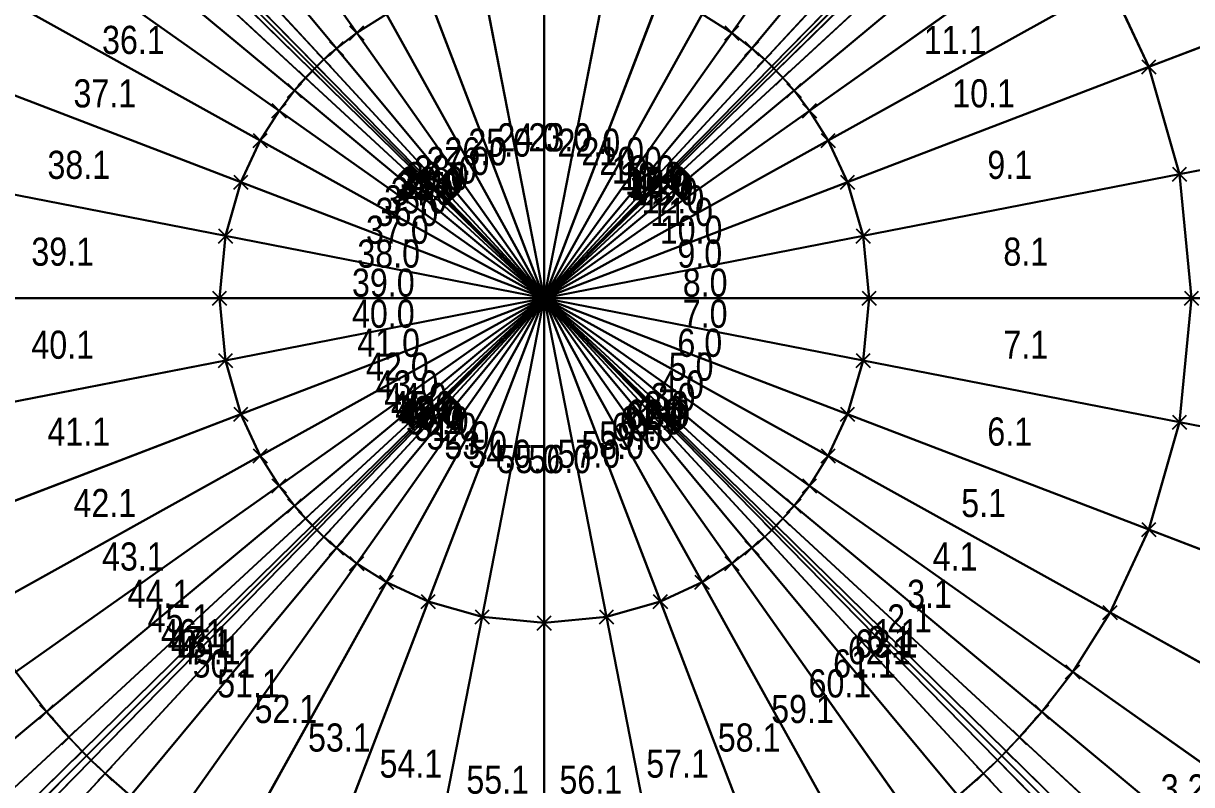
# Model space of a CAD drawing. Extents: x -1.9 to 2.84, y -1.88 to 2.84.
# Drawn here: x -0.371 to 0.461, y -0.346 to 0.196 of the extents above; entities that cross this region are included whole.
import ezdxf
from ezdxf.enums import TextEntityAlignment as Align

# ---------------------------------------------------------------- set-up
doc = ezdxf.new("R2010")
doc.units = 0
doc.header["$MEASUREMENT"] = 0
doc.header["$PDMODE"] = 3
doc.header["$PDSIZE"] = 0.005
for name, color, linetype in [('_assi', 5, 'Continuous'), ('ColmoBranches', 7, 'Continuous'), ('ColmoNodes', 7, 'Continuous'), ('ColmoNodesEstradosso', 7, 'Continuous'), ('DiagonaliBranches', 20, 'Continuous'), ('DiagonaliNodes', 7, 'Continuous'), ('DiagonaliNodesEstradosso', 7, 'Continuous'), ('Faces', 160, 'Continuous'), ('FacesName', 1, 'Continuous'), ('MeridianiBranches', 3, 'Continuous'), ('NodiInterni', 1, 'Continuous'), ('NodiInterniEstradosso', 7, 'Continuous'), ('ParalleliBranches', 2, 'Continuous')]:
    doc.layers.add(name, color=color, linetype=linetype)
doc.styles.get("Standard").update_dxf_attribs({"font": 'ARIALN.TTF'})

msp = doc.modelspace()

# ---------------------------------------------------------------- linework, layer by layer
at = {"layer": '_assi'}
for q in [(0, 2.83965), (2.83965, 0)]:
    msp.add_line((0, 0), q, dxfattribs=at)
at = {"layer": 'ColmoBranches'}
for p, q in [((0, 0, 2.65165), (0, 0.23111, 2.64156)), ((-0.23111, 0, 2.64156), (-0.46045, 0, 2.61137)), ((0, 0, 2.65165), (-0.23111, 0, 2.64156)), ((0, 0, 2.65165), (0.23111, 0, 2.64156)), ((0, 0, 2.65165), (0, -0.23111, 2.64156)), ((0.23111, 0, 2.64156), (0.46045, 0, 2.61137)), ((0.46045, 0, 2.61137), (0.6863, 0, 2.5613)), ((0, -0.23111, 2.64156), (0, -0.46045, 2.61137))]:
    msp.add_line(p, q, dxfattribs=at)
at = {"layer": 'ColmoNodes'}
for p in [(-0.23111, 0, 2.64156), (0, 0, 2.65165), (0.23111, 0, 2.64156), (0.46045, 0, 2.61137), (0, -0.23111, 2.64156)]:
    msp.add_point(p, dxfattribs=at)
at = {"layer": 'ColmoNodesEstradosso'}
for p in [(0, 0, 3.15165), (0.23111, 0, 3.14317), (0.46045, 0, 3.11783)]:
    msp.add_point(p, dxfattribs=at)
at = {"layer": 'DiagonaliBranches'}
for p, q in [((-0.16342, 0.16342, 2.64156), (-0.32559, 0.32559, 2.61137)), ((0.16342, 0.16342, 2.64156), (0.32559, 0.32559, 2.61137)), ((0, 0, 2.65165), (-0.16342, 0.16342, 2.64156)), ((0, 0, 2.65165), (0.16342, 0.16342, 2.64156)), ((0, 0, 2.65165), (-0.16342, -0.16342, 2.64156)), ((0, 0, 2.65165), (0.16342, -0.16342, 2.64156)), ((-0.16342, -0.16342, 2.64156), (-0.32559, -0.32559, 2.61137)), ((0.16342, -0.16342, 2.64156), (0.32559, -0.32559, 2.61137)), ((-0.32559, -0.32559, 2.61137), (-0.48529, -0.48529, 2.5613)), ((0.32559, -0.32559, 2.61137), (0.48529, -0.48529, 2.5613))]:
    msp.add_line(p, q, dxfattribs=at)
at = {"layer": 'DiagonaliNodes'}
for p in [(-0.16342, 0.16342, 2.64156), (0.16342, 0.16342, 2.64156), (-0.16342, -0.16342, 2.64156), (0.16342, -0.16342, 2.64156), (-0.32559, -0.32559, 2.61137), (0.32559, -0.32559, 2.61137)]:
    msp.add_point(p, dxfattribs=at)
at = {"layer": 'DiagonaliNodesEstradosso'}
for p in [(0.16342, 0.16342, 3.14317), (0.16342, -0.16342, 3.14317), (0.32559, -0.32559, 3.11783)]:
    msp.add_point(p, dxfattribs=at)
at = {"layer": 'Faces'}
for points in [[(-0.11224, 0.20202, 2.64156), (-0.13343, 0.1887, 2.64156), (-0.26584, 0.37596, 2.61137), (-0.22362, 0.40251, 2.61137)], [(0.13343, 0.1887, 2.64156), (0.11224, 0.20202, 2.64156), (0.22362, 0.40251, 2.61137), (0.26584, 0.37596, 2.61137)], [(-0.13343, 0.1887, 2.64156), (-0.14776, 0.1777, 2.64156), (-0.29439, 0.35406, 2.61137), (-0.26584, 0.37596, 2.61137)], [(0.14776, 0.1777, 2.64156), (0.13343, 0.1887, 2.64156), (0.26584, 0.37596, 2.61137), (0.29439, 0.35406, 2.61137)], [(-0.14776, 0.1777, 2.64156), (-0.15683, 0.16975, 2.64156), (-0.31246, 0.33821, 2.61137), (-0.29439, 0.35406, 2.61137)], [(0.15683, 0.16975, 2.64156), (0.14776, 0.1777, 2.64156), (0.29439, 0.35406, 2.61137), (0.31246, 0.33821, 2.61137)], [(-0.15683, 0.16975, 2.64156), (-0.16182, 0.16499, 2.64156), (-0.32242, 0.32873, 2.61137), (-0.31246, 0.33821, 2.61137)], [(0.16182, 0.16499, 2.64156), (0.15683, 0.16975, 2.64156), (0.31246, 0.33821, 2.61137), (0.32242, 0.32873, 2.61137)], [(0.43004, 0.16457, 2.61137), (0.40251, 0.22362, 2.61137), (0.59993, 0.3333, 2.5613), (0.64097, 0.24529, 2.5613)], [(-0.16342, 0.16342, 2.64156), (-0.16499, 0.16182, 2.64156), (-0.32873, 0.32242, 2.61137), (-0.32559, 0.32559, 2.61137)], [(-0.16182, 0.16499, 2.64156), (-0.16342, 0.16342, 2.64156), (-0.32559, 0.32559, 2.61137), (-0.32242, 0.32873, 2.61137)], [(0.16342, 0.16342, 2.64156), (0.16182, 0.16499, 2.64156), (0.32242, 0.32873, 2.61137), (0.32559, 0.32559, 2.61137)], [(0.16499, 0.16182, 2.64156), (0.16342, 0.16342, 2.64156), (0.32559, 0.32559, 2.61137), (0.32873, 0.32242, 2.61137)], [(-0.16499, 0.16182, 2.64156), (-0.16975, 0.15683, 2.64156), (-0.33821, 0.31246, 2.61137), (-0.32873, 0.32242, 2.61137)], [(0.16975, 0.15683, 2.64156), (0.16499, 0.16182, 2.64156), (0.32873, 0.32242, 2.61137), (0.33821, 0.31246, 2.61137)], [(-0.16975, 0.15683, 2.64156), (-0.1777, 0.14776, 2.64156), (-0.35406, 0.29439, 2.61137), (-0.33821, 0.31246, 2.61137)], [(0.1777, 0.14776, 2.64156), (0.16975, 0.15683, 2.64156), (0.33821, 0.31246, 2.61137), (0.35406, 0.29439, 2.61137)], [(-0.1777, 0.14776, 2.64156), (-0.1887, 0.13343, 2.64156), (-0.37596, 0.26584, 2.61137), (-0.35406, 0.29439, 2.61137)], [(0.1887, 0.13343, 2.64156), (0.1777, 0.14776, 2.64156), (0.35406, 0.29439, 2.61137), (0.37596, 0.26584, 2.61137)], [(-0.1887, 0.13343, 2.64156), (-0.20202, 0.11224, 2.64156), (-0.40251, 0.22362, 2.61137), (-0.37596, 0.26584, 2.61137)], [(0.20202, 0.11224, 2.64156), (0.1887, 0.13343, 2.64156), (0.37596, 0.26584, 2.61137), (0.40251, 0.22362, 2.61137)], [(0.45193, 0.08817, 2.61137), (0.43004, 0.16457, 2.61137), (0.64097, 0.24529, 2.5613), (0.6736, 0.13141, 2.5613)], [(0, 0, 2.65165), (0, 0, 2.65165), (-0.0826, 0.21584, 2.64156), (-0.04425, 0.22683, 2.64156)], [(0, 0, 2.65165), (0, 0, 2.65165), (-0.04425, 0.22683, 2.64156), (0, 0.23111, 2.64156)], [(0, 0, 2.65165), (0, 0, 2.65165), (0, 0.23111, 2.64156), (0.04425, 0.22683, 2.64156)], [(0, 0, 2.65165), (0, 0, 2.65165), (0.04425, 0.22683, 2.64156), (0.0826, 0.21584, 2.64156)], [(-0.20202, 0.11224, 2.64156), (-0.21584, 0.0826, 2.64156), (-0.43004, 0.16457, 2.61137), (-0.40251, 0.22362, 2.61137)], [(0.21584, 0.0826, 2.64156), (0.20202, 0.11224, 2.64156), (0.40251, 0.22362, 2.61137), (0.43004, 0.16457, 2.61137)], [(0, 0, 2.65165), (0, 0, 2.65165), (-0.11224, 0.20202, 2.64156), (-0.0826, 0.21584, 2.64156)], [(0, 0, 2.65165), (0, 0, 2.65165), (0.0826, 0.21584, 2.64156), (0.11224, 0.20202, 2.64156)], [(0, 0, 2.65165), (0, 0, 2.65165), (-0.13343, 0.1887, 2.64156), (-0.11224, 0.20202, 2.64156)], [(0, 0, 2.65165), (0, 0, 2.65165), (0.11224, 0.20202, 2.64156), (0.13343, 0.1887, 2.64156)], [(0, 0, 2.65165), (0, 0, 2.65165), (-0.14776, 0.1777, 2.64156), (-0.13343, 0.1887, 2.64156)], [(0, 0, 2.65165), (0, 0, 2.65165), (0.13343, 0.1887, 2.64156), (0.14776, 0.1777, 2.64156)], [(0, 0, 2.65165), (0, 0, 2.65165), (-0.15683, 0.16975, 2.64156), (-0.14776, 0.1777, 2.64156)], [(0, 0, 2.65165), (0, 0, 2.65165), (0.14776, 0.1777, 2.64156), (0.15683, 0.16975, 2.64156)], [(0, 0, 2.65165), (0, 0, 2.65165), (-0.16182, 0.16499, 2.64156), (-0.15683, 0.16975, 2.64156)], [(0, 0, 2.65165), (0, 0, 2.65165), (0.15683, 0.16975, 2.64156), (0.16182, 0.16499, 2.64156)], [(-0.21584, 0.0826, 2.64156), (-0.22683, 0.04425, 2.64156), (-0.45193, 0.08817, 2.61137), (-0.43004, 0.16457, 2.61137)], [(0, 0, 2.65165), (0, 0, 2.65165), (-0.16975, 0.15683, 2.64156), (-0.16499, 0.16182, 2.64156)], [(0, 0, 2.65165), (0, 0, 2.65165), (-0.16499, 0.16182, 2.64156), (-0.16342, 0.16342, 2.64156)], [(0, 0, 2.65165), (0, 0, 2.65165), (-0.16342, 0.16342, 2.64156), (-0.16182, 0.16499, 2.64156)], [(0, 0, 2.65165), (0, 0, 2.65165), (0.16182, 0.16499, 2.64156), (0.16342, 0.16342, 2.64156)], [(0, 0, 2.65165), (0, 0, 2.65165), (0.16342, 0.16342, 2.64156), (0.16499, 0.16182, 2.64156)], [(0, 0, 2.65165), (0, 0, 2.65165), (0.16499, 0.16182, 2.64156), (0.16975, 0.15683, 2.64156)], [(0.22683, 0.04425, 2.64156), (0.21584, 0.0826, 2.64156), (0.43004, 0.16457, 2.61137), (0.45193, 0.08817, 2.61137)], [(0, 0, 2.65165), (0, 0, 2.65165), (-0.1777, 0.14776, 2.64156), (-0.16975, 0.15683, 2.64156)], [(0, 0, 2.65165), (0, 0, 2.65165), (0.16975, 0.15683, 2.64156), (0.1777, 0.14776, 2.64156)], [(0, 0, 2.65165), (0, 0, 2.65165), (-0.1887, 0.13343, 2.64156), (-0.1777, 0.14776, 2.64156)], [(0, 0, 2.65165), (0, 0, 2.65165), (0.1777, 0.14776, 2.64156), (0.1887, 0.13343, 2.64156)], [(0, 0, 2.65165), (0, 0, 2.65165), (-0.20202, 0.11224, 2.64156), (-0.1887, 0.13343, 2.64156)], [(0, 0, 2.65165), (0, 0, 2.65165), (0.1887, 0.13343, 2.64156), (0.20202, 0.11224, 2.64156)], [(0.46045, 0, 2.61137), (0.45193, 0.08817, 2.61137), (0.6736, 0.13141, 2.5613), (0.6863, 0, 2.5613)], [(0, 0, 2.65165), (0, 0, 2.65165), (-0.21584, 0.0826, 2.64156), (-0.20202, 0.11224, 2.64156)], [(0, 0, 2.65165), (0, 0, 2.65165), (0.20202, 0.11224, 2.64156), (0.21584, 0.0826, 2.64156)], [(-0.22683, 0.04425, 2.64156), (-0.23111, 0, 2.64156), (-0.46045, 0, 2.61137), (-0.45193, 0.08817, 2.61137)], [(0.23111, 0, 2.64156), (0.22683, 0.04425, 2.64156), (0.45193, 0.08817, 2.61137), (0.46045, 0, 2.61137)], [(0, 0, 2.65165), (0, 0, 2.65165), (-0.22683, 0.04425, 2.64156), (-0.21584, 0.0826, 2.64156)], [(0, 0, 2.65165), (0, 0, 2.65165), (0.21584, 0.0826, 2.64156), (0.22683, 0.04425, 2.64156)], [(0, 0, 2.65165), (0, 0, 2.65165), (-0.23111, 0, 2.64156), (-0.22683, 0.04425, 2.64156)], [(0, 0, 2.65165), (0, 0, 2.65165), (0.22683, 0.04425, 2.64156), (0.23111, 0, 2.64156)], [(-0.23111, 0, 2.64156), (-0.22683, -0.04425, 2.64156), (-0.45193, -0.08817, 2.61137), (-0.46045, 0, 2.61137)], [(0, 0, 2.65165), (0, 0, 2.65165), (-0.22683, -0.04425, 2.64156), (-0.23111, 0, 2.64156)], [(0, 0, 2.65165), (0, 0, 2.65165), (-0.21584, -0.0826, 2.64156), (-0.22683, -0.04425, 2.64156)], [(0, 0, 2.65165), (0, 0, 2.65165), (-0.20202, -0.11224, 2.64156), (-0.21584, -0.0826, 2.64156)], [(0, 0, 2.65165), (0, 0, 2.65165), (-0.1887, -0.13343, 2.64156), (-0.20202, -0.11224, 2.64156)], [(0, 0, 2.65165), (0, 0, 2.65165), (-0.1777, -0.14776, 2.64156), (-0.1887, -0.13343, 2.64156)], [(0, 0, 2.65165), (0, 0, 2.65165), (-0.16975, -0.15683, 2.64156), (-0.1777, -0.14776, 2.64156)], [(0, 0, 2.65165), (0, 0, 2.65165), (-0.16499, -0.16182, 2.64156), (-0.16975, -0.15683, 2.64156)], [(0, 0, 2.65165), (0, 0, 2.65165), (-0.16342, -0.16342, 2.64156), (-0.16499, -0.16182, 2.64156)], [(0, 0, 2.65165), (0, 0, 2.65165), (-0.16182, -0.16499, 2.64156), (-0.16342, -0.16342, 2.64156)], [(0, 0, 2.65165), (0, 0, 2.65165), (-0.15683, -0.16975, 2.64156), (-0.16182, -0.16499, 2.64156)], [(0, 0, 2.65165), (0, 0, 2.65165), (-0.14776, -0.1777, 2.64156), (-0.15683, -0.16975, 2.64156)], [(0, 0, 2.65165), (0, 0, 2.65165), (-0.13343, -0.1887, 2.64156), (-0.14776, -0.1777, 2.64156)], [(0, 0, 2.65165), (0, 0, 2.65165), (-0.11224, -0.20202, 2.64156), (-0.13343, -0.1887, 2.64156)], [(0, 0, 2.65165), (0, 0, 2.65165), (-0.0826, -0.21584, 2.64156), (-0.11224, -0.20202, 2.64156)], [(0, 0, 2.65165), (0, 0, 2.65165), (-0.04425, -0.22683, 2.64156), (-0.0826, -0.21584, 2.64156)], [(0, 0, 2.65165), (0, 0, 2.65165), (0, -0.23111, 2.64156), (-0.04425, -0.22683, 2.64156)], [(0, 0, 2.65165), (0, 0, 2.65165), (0.16499, -0.16182, 2.64156), (0.16342, -0.16342, 2.64156)], [(0, 0, 2.65165), (0, 0, 2.65165), (0.16975, -0.15683, 2.64156), (0.16499, -0.16182, 2.64156)], [(0, 0, 2.65165), (0, 0, 2.65165), (0.1777, -0.14776, 2.64156), (0.16975, -0.15683, 2.64156)], [(0, 0, 2.65165), (0, 0, 2.65165), (0.1887, -0.13343, 2.64156), (0.1777, -0.14776, 2.64156)], [(0, 0, 2.65165), (0, 0, 2.65165), (0.20202, -0.11224, 2.64156), (0.1887, -0.13343, 2.64156)], [(0, 0, 2.65165), (0, 0, 2.65165), (0.21584, -0.0826, 2.64156), (0.20202, -0.11224, 2.64156)], [(0, 0, 2.65165), (0, 0, 2.65165), (0.22683, -0.04425, 2.64156), (0.21584, -0.0826, 2.64156)], [(0, 0, 2.65165), (0, 0, 2.65165), (0.23111, 0, 2.64156), (0.22683, -0.04425, 2.64156)], [(0, 0, 2.65165), (0, 0, 2.65165), (0.04425, -0.22683, 2.64156), (0, -0.23111, 2.64156)], [(0, 0, 2.65165), (0, 0, 2.65165), (0.0826, -0.21584, 2.64156), (0.04425, -0.22683, 2.64156)], [(0, 0, 2.65165), (0, 0, 2.65165), (0.11224, -0.20202, 2.64156), (0.0826, -0.21584, 2.64156)], [(0, 0, 2.65165), (0, 0, 2.65165), (0.13343, -0.1887, 2.64156), (0.11224, -0.20202, 2.64156)], [(0, 0, 2.65165), (0, 0, 2.65165), (0.14776, -0.1777, 2.64156), (0.13343, -0.1887, 2.64156)], [(0, 0, 2.65165), (0, 0, 2.65165), (0.15683, -0.16975, 2.64156), (0.14776, -0.1777, 2.64156)], [(0, 0, 2.65165), (0, 0, 2.65165), (0.16182, -0.16499, 2.64156), (0.15683, -0.16975, 2.64156)], [(0, 0, 2.65165), (0, 0, 2.65165), (0.16342, -0.16342, 2.64156), (0.16182, -0.16499, 2.64156)], [(0.22683, -0.04425, 2.64156), (0.23111, 0, 2.64156), (0.46045, 0, 2.61137), (0.45193, -0.08817, 2.61137)], [(0.45193, -0.08817, 2.61137), (0.46045, 0, 2.61137), (0.6863, 0, 2.5613), (0.6736, -0.13141, 2.5613)], [(-0.22683, -0.04425, 2.64156), (-0.21584, -0.0826, 2.64156), (-0.43004, -0.16457, 2.61137), (-0.45193, -0.08817, 2.61137)], [(0.21584, -0.0826, 2.64156), (0.22683, -0.04425, 2.64156), (0.45193, -0.08817, 2.61137), (0.43004, -0.16457, 2.61137)], [(-0.21584, -0.0826, 2.64156), (-0.20202, -0.11224, 2.64156), (-0.40251, -0.22362, 2.61137), (-0.43004, -0.16457, 2.61137)], [(0.20202, -0.11224, 2.64156), (0.21584, -0.0826, 2.64156), (0.43004, -0.16457, 2.61137), (0.40251, -0.22362, 2.61137)], [(0.43004, -0.16457, 2.61137), (0.45193, -0.08817, 2.61137), (0.6736, -0.13141, 2.5613), (0.64097, -0.24529, 2.5613)], [(-0.20202, -0.11224, 2.64156), (-0.1887, -0.13343, 2.64156), (-0.37596, -0.26584, 2.61137), (-0.40251, -0.22362, 2.61137)], [(0.1887, -0.13343, 2.64156), (0.20202, -0.11224, 2.64156), (0.40251, -0.22362, 2.61137), (0.37596, -0.26584, 2.61137)], [(-0.1887, -0.13343, 2.64156), (-0.1777, -0.14776, 2.64156), (-0.35406, -0.29439, 2.61137), (-0.37596, -0.26584, 2.61137)], [(0.1777, -0.14776, 2.64156), (0.1887, -0.13343, 2.64156), (0.37596, -0.26584, 2.61137), (0.35406, -0.29439, 2.61137)], [(-0.1777, -0.14776, 2.64156), (-0.16975, -0.15683, 2.64156), (-0.33821, -0.31246, 2.61137), (-0.35406, -0.29439, 2.61137)], [(0.16975, -0.15683, 2.64156), (0.1777, -0.14776, 2.64156), (0.35406, -0.29439, 2.61137), (0.33821, -0.31246, 2.61137)], [(-0.16975, -0.15683, 2.64156), (-0.16499, -0.16182, 2.64156), (-0.32873, -0.32242, 2.61137), (-0.33821, -0.31246, 2.61137)], [(0.16499, -0.16182, 2.64156), (0.16975, -0.15683, 2.64156), (0.33821, -0.31246, 2.61137), (0.32873, -0.32242, 2.61137)], [(-0.16499, -0.16182, 2.64156), (-0.16342, -0.16342, 2.64156), (-0.32559, -0.32559, 2.61137), (-0.32873, -0.32242, 2.61137)], [(-0.16342, -0.16342, 2.64156), (-0.16182, -0.16499, 2.64156), (-0.32242, -0.32873, 2.61137), (-0.32559, -0.32559, 2.61137)], [(-0.16182, -0.16499, 2.64156), (-0.15683, -0.16975, 2.64156), (-0.31246, -0.33821, 2.61137), (-0.32242, -0.32873, 2.61137)], [(0.15683, -0.16975, 2.64156), (0.16182, -0.16499, 2.64156), (0.32242, -0.32873, 2.61137), (0.31246, -0.33821, 2.61137)], [(0.16182, -0.16499, 2.64156), (0.16342, -0.16342, 2.64156), (0.32559, -0.32559, 2.61137), (0.32242, -0.32873, 2.61137)], [(0.16342, -0.16342, 2.64156), (0.16499, -0.16182, 2.64156), (0.32873, -0.32242, 2.61137), (0.32559, -0.32559, 2.61137)], [(0.40251, -0.22362, 2.61137), (0.43004, -0.16457, 2.61137), (0.64097, -0.24529, 2.5613), (0.59993, -0.3333, 2.5613)], [(-0.15683, -0.16975, 2.64156), (-0.14776, -0.1777, 2.64156), (-0.29439, -0.35406, 2.61137), (-0.31246, -0.33821, 2.61137)], [(0.14776, -0.1777, 2.64156), (0.15683, -0.16975, 2.64156), (0.31246, -0.33821, 2.61137), (0.29439, -0.35406, 2.61137)], [(-0.14776, -0.1777, 2.64156), (-0.13343, -0.1887, 2.64156), (-0.26584, -0.37596, 2.61137), (-0.29439, -0.35406, 2.61137)], [(0.13343, -0.1887, 2.64156), (0.14776, -0.1777, 2.64156), (0.29439, -0.35406, 2.61137), (0.26584, -0.37596, 2.61137)], [(-0.13343, -0.1887, 2.64156), (-0.11224, -0.20202, 2.64156), (-0.22362, -0.40251, 2.61137), (-0.26584, -0.37596, 2.61137)], [(0.11224, -0.20202, 2.64156), (0.13343, -0.1887, 2.64156), (0.26584, -0.37596, 2.61137), (0.22362, -0.40251, 2.61137)], [(-0.11224, -0.20202, 2.64156), (-0.0826, -0.21584, 2.64156), (-0.16457, -0.43004, 2.61137), (-0.22362, -0.40251, 2.61137)], [(0.0826, -0.21584, 2.64156), (0.11224, -0.20202, 2.64156), (0.22362, -0.40251, 2.61137), (0.16457, -0.43004, 2.61137)], [(-0.0826, -0.21584, 2.64156), (-0.04425, -0.22683, 2.64156), (-0.08817, -0.45193, 2.61137), (-0.16457, -0.43004, 2.61137)], [(0.04425, -0.22683, 2.64156), (0.0826, -0.21584, 2.64156), (0.16457, -0.43004, 2.61137), (0.08817, -0.45193, 2.61137)], [(0.37596, -0.26584, 2.61137), (0.40251, -0.22362, 2.61137), (0.59993, -0.3333, 2.5613), (0.56036, -0.39623, 2.5613)], [(-0.04425, -0.22683, 2.64156), (0, -0.23111, 2.64156), (0, -0.46045, 2.61137), (-0.08817, -0.45193, 2.61137)], [(0, -0.23111, 2.64156), (0.04425, -0.22683, 2.64156), (0.08817, -0.45193, 2.61137), (0, -0.46045, 2.61137)], [(-0.37596, -0.26584, 2.61137), (-0.35406, -0.29439, 2.61137), (-0.52771, -0.43878, 2.5613), (-0.56036, -0.39623, 2.5613)], [(0.35406, -0.29439, 2.61137), (0.37596, -0.26584, 2.61137), (0.56036, -0.39623, 2.5613), (0.52771, -0.43878, 2.5613)], [(-0.35406, -0.29439, 2.61137), (-0.33821, -0.31246, 2.61137), (-0.50409, -0.46572, 2.5613), (-0.52771, -0.43878, 2.5613)], [(0.33821, -0.31246, 2.61137), (0.35406, -0.29439, 2.61137), (0.52771, -0.43878, 2.5613), (0.50409, -0.46572, 2.5613)], [(-0.33821, -0.31246, 2.61137), (-0.32873, -0.32242, 2.61137), (-0.48997, -0.48056, 2.5613), (-0.50409, -0.46572, 2.5613)], [(0.32873, -0.32242, 2.61137), (0.33821, -0.31246, 2.61137), (0.50409, -0.46572, 2.5613), (0.48997, -0.48056, 2.5613)], [(-0.32873, -0.32242, 2.61137), (-0.32559, -0.32559, 2.61137), (-0.48529, -0.48529, 2.5613), (-0.48997, -0.48056, 2.5613)], [(0.32559, -0.32559, 2.61137), (0.32873, -0.32242, 2.61137), (0.48997, -0.48056, 2.5613), (0.48529, -0.48529, 2.5613)], [(-0.32559, -0.32559, 2.61137), (-0.32242, -0.32873, 2.61137), (-0.48056, -0.48997, 2.5613), (-0.48529, -0.48529, 2.5613)], [(-0.32242, -0.32873, 2.61137), (-0.31246, -0.33821, 2.61137), (-0.46572, -0.50409, 2.5613), (-0.48056, -0.48997, 2.5613)], [(0.31246, -0.33821, 2.61137), (0.32242, -0.32873, 2.61137), (0.48056, -0.48997, 2.5613), (0.46572, -0.50409, 2.5613)], [(0.32242, -0.32873, 2.61137), (0.32559, -0.32559, 2.61137), (0.48529, -0.48529, 2.5613), (0.48056, -0.48997, 2.5613)], [(-0.31246, -0.33821, 2.61137), (-0.29439, -0.35406, 2.61137), (-0.43878, -0.52771, 2.5613), (-0.46572, -0.50409, 2.5613)], [(0.29439, -0.35406, 2.61137), (0.31246, -0.33821, 2.61137), (0.46572, -0.50409, 2.5613), (0.43878, -0.52771, 2.5613)]]:
    msp.add_3dface(points, dxfattribs=at)
at = {"layer": 'MeridianiBranches'}
for p, q in [((-0.13343, 0.1887, 2.64156), (-0.26584, 0.37596, 2.61137)), ((0.13343, 0.1887, 2.64156), (0.26584, 0.37596, 2.61137)), ((-0.14776, 0.1777, 2.64156), (-0.29439, 0.35406, 2.61137)), ((0.14776, 0.1777, 2.64156), (0.29439, 0.35406, 2.61137)), ((-0.15683, 0.16975, 2.64156), (-0.31246, 0.33821, 2.61137)), ((0.15683, 0.16975, 2.64156), (0.31246, 0.33821, 2.61137)), ((-0.16182, 0.16499, 2.64156), (-0.32242, 0.32873, 2.61137)), ((0.16182, 0.16499, 2.64156), (0.32242, 0.32873, 2.61137)), ((-0.16499, 0.16182, 2.64156), (-0.32873, 0.32242, 2.61137)), ((0.16499, 0.16182, 2.64156), (0.32873, 0.32242, 2.61137)), ((-0.16975, 0.15683, 2.64156), (-0.33821, 0.31246, 2.61137)), ((0.16975, 0.15683, 2.64156), (0.33821, 0.31246, 2.61137)), ((-0.1777, 0.14776, 2.64156), (-0.35406, 0.29439, 2.61137)), ((0.1777, 0.14776, 2.64156), (0.35406, 0.29439, 2.61137)), ((-0.1887, 0.13343, 2.64156), (-0.37596, 0.26584, 2.61137)), ((0.1887, 0.13343, 2.64156), (0.37596, 0.26584, 2.61137)), ((0.43004, 0.16457, 2.61137), (0.64097, 0.24529, 2.5613)), ((0, 0, 2.65165), (-0.04425, 0.22683, 2.64156)), ((0, 0, 2.65165), (0.04425, 0.22683, 2.64156)), ((-0.20202, 0.11224, 2.64156), (-0.40251, 0.22362, 2.61137)), ((0.20202, 0.11224, 2.64156), (0.40251, 0.22362, 2.61137)), ((0, 0, 2.65165), (-0.0826, 0.21584, 2.64156)), ((0, 0, 2.65165), (0.0826, 0.21584, 2.64156)), ((0, 0, 2.65165), (-0.11224, 0.20202, 2.64156)), ((0, 0, 2.65165), (0.11224, 0.20202, 2.64156)), ((0, 0, 2.65165), (-0.13343, 0.1887, 2.64156)), ((0, 0, 2.65165), (0.13343, 0.1887, 2.64156)), ((0, 0, 2.65165), (-0.14776, 0.1777, 2.64156)), ((0, 0, 2.65165), (0.14776, 0.1777, 2.64156)), ((0, 0, 2.65165), (-0.15683, 0.16975, 2.64156)), ((0, 0, 2.65165), (0.15683, 0.16975, 2.64156)), ((-0.21584, 0.0826, 2.64156), (-0.43004, 0.16457, 2.61137)), ((0, 0, 2.65165), (-0.16499, 0.16182, 2.64156)), ((0, 0, 2.65165), (-0.16182, 0.16499, 2.64156)), ((0, 0, 2.65165), (0.16182, 0.16499, 2.64156)), ((0, 0, 2.65165), (0.16499, 0.16182, 2.64156)), ((0.21584, 0.0826, 2.64156), (0.43004, 0.16457, 2.61137)), ((0, 0, 2.65165), (-0.16975, 0.15683, 2.64156)), ((0, 0, 2.65165), (0.16975, 0.15683, 2.64156)), ((0, 0, 2.65165), (-0.1777, 0.14776, 2.64156)), ((0, 0, 2.65165), (0.1777, 0.14776, 2.64156)), ((0, 0, 2.65165), (-0.1887, 0.13343, 2.64156)), ((0, 0, 2.65165), (0.1887, 0.13343, 2.64156)), ((0.45193, 0.08817, 2.61137), (0.6736, 0.13141, 2.5613)), ((0, 0, 2.65165), (-0.20202, 0.11224, 2.64156)), ((0, 0, 2.65165), (0.20202, 0.11224, 2.64156)), ((-0.22683, 0.04425, 2.64156), (-0.45193, 0.08817, 2.61137)), ((0.22683, 0.04425, 2.64156), (0.45193, 0.08817, 2.61137)), ((0, 0, 2.65165), (-0.21584, 0.0826, 2.64156)), ((0, 0, 2.65165), (0.21584, 0.0826, 2.64156)), ((0, 0, 2.65165), (-0.22683, 0.04425, 2.64156)), ((0, 0, 2.65165), (0.22683, 0.04425, 2.64156)), ((0, 0, 2.65165), (-0.22683, -0.04425, 2.64156)), ((0, 0, 2.65165), (-0.21584, -0.0826, 2.64156)), ((0, 0, 2.65165), (-0.20202, -0.11224, 2.64156)), ((0, 0, 2.65165), (-0.1887, -0.13343, 2.64156)), ((0, 0, 2.65165), (-0.1777, -0.14776, 2.64156)), ((0, 0, 2.65165), (-0.16975, -0.15683, 2.64156)), ((0, 0, 2.65165), (-0.16499, -0.16182, 2.64156)), ((0, 0, 2.65165), (-0.16182, -0.16499, 2.64156)), ((0, 0, 2.65165), (-0.15683, -0.16975, 2.64156)), ((0, 0, 2.65165), (-0.14776, -0.1777, 2.64156)), ((0, 0, 2.65165), (-0.13343, -0.1887, 2.64156)), ((0, 0, 2.65165), (-0.11224, -0.20202, 2.64156)), ((0, 0, 2.65165), (-0.0826, -0.21584, 2.64156)), ((0, 0, 2.65165), (-0.04425, -0.22683, 2.64156)), ((0, 0, 2.65165), (0.16499, -0.16182, 2.64156)), ((0, 0, 2.65165), (0.16975, -0.15683, 2.64156)), ((0, 0, 2.65165), (0.1777, -0.14776, 2.64156)), ((0, 0, 2.65165), (0.1887, -0.13343, 2.64156)), ((0, 0, 2.65165), (0.20202, -0.11224, 2.64156)), ((0, 0, 2.65165), (0.21584, -0.0826, 2.64156)), ((0, 0, 2.65165), (0.22683, -0.04425, 2.64156)), ((0, 0, 2.65165), (0.04425, -0.22683, 2.64156)), ((0, 0, 2.65165), (0.0826, -0.21584, 2.64156)), ((0, 0, 2.65165), (0.11224, -0.20202, 2.64156)), ((0, 0, 2.65165), (0.13343, -0.1887, 2.64156)), ((0, 0, 2.65165), (0.14776, -0.1777, 2.64156)), ((0, 0, 2.65165), (0.15683, -0.16975, 2.64156)), ((0, 0, 2.65165), (0.16182, -0.16499, 2.64156)), ((-0.22683, -0.04425, 2.64156), (-0.45193, -0.08817, 2.61137)), ((0.22683, -0.04425, 2.64156), (0.45193, -0.08817, 2.61137)), ((-0.21584, -0.0826, 2.64156), (-0.43004, -0.16457, 2.61137)), ((0.21584, -0.0826, 2.64156), (0.43004, -0.16457, 2.61137)), ((0.45193, -0.08817, 2.61137), (0.6736, -0.13141, 2.5613)), ((-0.20202, -0.11224, 2.64156), (-0.40251, -0.22362, 2.61137)), ((0.20202, -0.11224, 2.64156), (0.40251, -0.22362, 2.61137)), ((-0.1887, -0.13343, 2.64156), (-0.37596, -0.26584, 2.61137)), ((0.1887, -0.13343, 2.64156), (0.37596, -0.26584, 2.61137)), ((-0.1777, -0.14776, 2.64156), (-0.35406, -0.29439, 2.61137)), ((0.1777, -0.14776, 2.64156), (0.35406, -0.29439, 2.61137)), ((-0.16975, -0.15683, 2.64156), (-0.33821, -0.31246, 2.61137)), ((0.16975, -0.15683, 2.64156), (0.33821, -0.31246, 2.61137)), ((-0.16499, -0.16182, 2.64156), (-0.32873, -0.32242, 2.61137)), ((-0.16182, -0.16499, 2.64156), (-0.32242, -0.32873, 2.61137)), ((0.16182, -0.16499, 2.64156), (0.32242, -0.32873, 2.61137)), ((0.16499, -0.16182, 2.64156), (0.32873, -0.32242, 2.61137)), ((0.43004, -0.16457, 2.61137), (0.64097, -0.24529, 2.5613)), ((-0.15683, -0.16975, 2.64156), (-0.31246, -0.33821, 2.61137)), ((0.15683, -0.16975, 2.64156), (0.31246, -0.33821, 2.61137)), ((-0.14776, -0.1777, 2.64156), (-0.29439, -0.35406, 2.61137)), ((0.14776, -0.1777, 2.64156), (0.29439, -0.35406, 2.61137)), ((-0.13343, -0.1887, 2.64156), (-0.26584, -0.37596, 2.61137)), ((0.13343, -0.1887, 2.64156), (0.26584, -0.37596, 2.61137)), ((-0.11224, -0.20202, 2.64156), (-0.22362, -0.40251, 2.61137)), ((0.11224, -0.20202, 2.64156), (0.22362, -0.40251, 2.61137)), ((-0.0826, -0.21584, 2.64156), (-0.16457, -0.43004, 2.61137)), ((0.0826, -0.21584, 2.64156), (0.16457, -0.43004, 2.61137)), ((0.40251, -0.22362, 2.61137), (0.59993, -0.3333, 2.5613)), ((-0.04425, -0.22683, 2.64156), (-0.08817, -0.45193, 2.61137)), ((0.04425, -0.22683, 2.64156), (0.08817, -0.45193, 2.61137)), ((0.37596, -0.26584, 2.61137), (0.56036, -0.39623, 2.5613)), ((-0.35406, -0.29439, 2.61137), (-0.52771, -0.43878, 2.5613)), ((0.35406, -0.29439, 2.61137), (0.52771, -0.43878, 2.5613)), ((-0.33821, -0.31246, 2.61137), (-0.50409, -0.46572, 2.5613)), ((0.33821, -0.31246, 2.61137), (0.50409, -0.46572, 2.5613)), ((-0.32873, -0.32242, 2.61137), (-0.48997, -0.48056, 2.5613)), ((0.32873, -0.32242, 2.61137), (0.48997, -0.48056, 2.5613)), ((-0.32242, -0.32873, 2.61137), (-0.48056, -0.48997, 2.5613)), ((0.32242, -0.32873, 2.61137), (0.48056, -0.48997, 2.5613)), ((-0.31246, -0.33821, 2.61137), (-0.46572, -0.50409, 2.5613)), ((0.31246, -0.33821, 2.61137), (0.46572, -0.50409, 2.5613))]:
    msp.add_line(p, q, dxfattribs=at)
at = {"layer": 'NodiInterni'}
for p in [(-0.13343, 0.1887, 2.64156), (0.13343, 0.1887, 2.64156), (-0.15683, 0.16975, 2.64156), (-0.14776, 0.1777, 2.64156), (0.14776, 0.1777, 2.64156), (0.15683, 0.16975, 2.64156), (-0.16499, 0.16182, 2.64156), (-0.16182, 0.16499, 2.64156), (0.16182, 0.16499, 2.64156), (0.16499, 0.16182, 2.64156), (0.43004, 0.16457, 2.61137), (-0.16975, 0.15683, 2.64156), (0.16975, 0.15683, 2.64156), (-0.1777, 0.14776, 2.64156), (0.1777, 0.14776, 2.64156), (-0.1887, 0.13343, 2.64156), (0.1887, 0.13343, 2.64156), (-0.20202, 0.11224, 2.64156), (0.20202, 0.11224, 2.64156), (0.45193, 0.08817, 2.61137), (-0.21584, 0.0826, 2.64156), (0.21584, 0.0826, 2.64156), (-0.22683, 0.04425, 2.64156), (0.22683, 0.04425, 2.64156), (-0.22683, -0.04425, 2.64156), (0.22683, -0.04425, 2.64156), (-0.21584, -0.0826, 2.64156), (0.21584, -0.0826, 2.64156), (0.45193, -0.08817, 2.61137), (-0.20202, -0.11224, 2.64156), (0.20202, -0.11224, 2.64156), (-0.1887, -0.13343, 2.64156), (0.1887, -0.13343, 2.64156), (-0.1777, -0.14776, 2.64156), (0.1777, -0.14776, 2.64156), (-0.16975, -0.15683, 2.64156), (-0.16499, -0.16182, 2.64156), (0.16499, -0.16182, 2.64156), (0.16975, -0.15683, 2.64156), (-0.16182, -0.16499, 2.64156), (-0.15683, -0.16975, 2.64156), (0.15683, -0.16975, 2.64156), (0.16182, -0.16499, 2.64156), (0.43004, -0.16457, 2.61137), (-0.14776, -0.1777, 2.64156), (0.14776, -0.1777, 2.64156), (-0.13343, -0.1887, 2.64156), (0.13343, -0.1887, 2.64156), (-0.11224, -0.20202, 2.64156), (0.11224, -0.20202, 2.64156), (-0.0826, -0.21584, 2.64156), (0.0826, -0.21584, 2.64156), (-0.04425, -0.22683, 2.64156), (0.04425, -0.22683, 2.64156), (0.40251, -0.22362, 2.61137), (0.37596, -0.26584, 2.61137), (-0.35406, -0.29439, 2.61137), (0.35406, -0.29439, 2.61137), (-0.33821, -0.31246, 2.61137), (0.33821, -0.31246, 2.61137), (-0.32873, -0.32242, 2.61137), (-0.32242, -0.32873, 2.61137), (0.32242, -0.32873, 2.61137), (0.32873, -0.32242, 2.61137), (-0.31246, -0.33821, 2.61137), (0.31246, -0.33821, 2.61137)]:
    msp.add_point(p, dxfattribs=at)
at = {"layer": 'NodiInterniEstradosso'}
for p in [(0.16499, 0.16182, 3.14317), (0.43004, 0.16457, 3.11783), (0.16975, 0.15683, 3.14317), (0.1777, 0.14776, 3.14317), (0.1887, 0.13343, 3.14317), (0.20202, 0.11224, 3.14317), (0.45193, 0.08817, 3.11783), (0.21584, 0.0826, 3.14317), (0.22683, 0.04425, 3.14317), (0.22683, -0.04425, 3.14317), (0.21584, -0.0826, 3.14317), (0.45193, -0.08817, 3.11783), (0.20202, -0.11224, 3.14317), (0.1887, -0.13343, 3.14317), (0.1777, -0.14776, 3.14317), (0.16499, -0.16182, 3.14317), (0.16975, -0.15683, 3.14317), (0.43004, -0.16457, 3.11783), (0.40251, -0.22362, 3.11783), (0.37596, -0.26584, 3.11783), (0.35406, -0.29439, 3.11783), (0.33821, -0.31246, 3.11783), (0.32873, -0.32242, 3.11783)]:
    msp.add_point(p, dxfattribs=at)
at = {"layer": 'ParalleliBranches'}
for p, q in [((0.43004, 0.16457, 2.61137), (0.40251, 0.22362, 2.61137)), ((-0.11224, 0.20202, 2.64156), (-0.13343, 0.1887, 2.64156)), ((0.13343, 0.1887, 2.64156), (0.11224, 0.20202, 2.64156)), ((-0.13343, 0.1887, 2.64156), (-0.14776, 0.1777, 2.64156)), ((0.14776, 0.1777, 2.64156), (0.13343, 0.1887, 2.64156)), ((-0.14776, 0.1777, 2.64156), (-0.15683, 0.16975, 2.64156)), ((0.15683, 0.16975, 2.64156), (0.14776, 0.1777, 2.64156)), ((-0.15683, 0.16975, 2.64156), (-0.16182, 0.16499, 2.64156)), ((0.16182, 0.16499, 2.64156), (0.15683, 0.16975, 2.64156)), ((-0.16499, 0.16182, 2.64156), (-0.16975, 0.15683, 2.64156)), ((-0.16342, 0.16342, 2.64156), (-0.16499, 0.16182, 2.64156)), ((-0.16182, 0.16499, 2.64156), (-0.16342, 0.16342, 2.64156)), ((0.16342, 0.16342, 2.64156), (0.16182, 0.16499, 2.64156)), ((0.16499, 0.16182, 2.64156), (0.16342, 0.16342, 2.64156)), ((0.16975, 0.15683, 2.64156), (0.16499, 0.16182, 2.64156)), ((0.45193, 0.08817, 2.61137), (0.43004, 0.16457, 2.61137)), ((-0.16975, 0.15683, 2.64156), (-0.1777, 0.14776, 2.64156)), ((0.1777, 0.14776, 2.64156), (0.16975, 0.15683, 2.64156)), ((-0.1777, 0.14776, 2.64156), (-0.1887, 0.13343, 2.64156)), ((0.1887, 0.13343, 2.64156), (0.1777, 0.14776, 2.64156)), ((-0.1887, 0.13343, 2.64156), (-0.20202, 0.11224, 2.64156)), ((0.20202, 0.11224, 2.64156), (0.1887, 0.13343, 2.64156)), ((-0.20202, 0.11224, 2.64156), (-0.21584, 0.0826, 2.64156)), ((0.21584, 0.0826, 2.64156), (0.20202, 0.11224, 2.64156)), ((0.46045, 0, 2.61137), (0.45193, 0.08817, 2.61137)), ((-0.21584, 0.0826, 2.64156), (-0.22683, 0.04425, 2.64156)), ((0.22683, 0.04425, 2.64156), (0.21584, 0.0826, 2.64156)), ((-0.22683, 0.04425, 2.64156), (-0.23111, 0, 2.64156)), ((0.23111, 0, 2.64156), (0.22683, 0.04425, 2.64156)), ((-0.23111, 0, 2.64156), (-0.22683, -0.04425, 2.64156)), ((0.22683, -0.04425, 2.64156), (0.23111, 0, 2.64156)), ((0.45193, -0.08817, 2.61137), (0.46045, 0, 2.61137)), ((-0.22683, -0.04425, 2.64156), (-0.21584, -0.0826, 2.64156)), ((0.21584, -0.0826, 2.64156), (0.22683, -0.04425, 2.64156)), ((-0.21584, -0.0826, 2.64156), (-0.20202, -0.11224, 2.64156)), ((0.20202, -0.11224, 2.64156), (0.21584, -0.0826, 2.64156)), ((0.43004, -0.16457, 2.61137), (0.45193, -0.08817, 2.61137)), ((-0.20202, -0.11224, 2.64156), (-0.1887, -0.13343, 2.64156)), ((0.1887, -0.13343, 2.64156), (0.20202, -0.11224, 2.64156)), ((-0.1887, -0.13343, 2.64156), (-0.1777, -0.14776, 2.64156)), ((0.1777, -0.14776, 2.64156), (0.1887, -0.13343, 2.64156)), ((-0.1777, -0.14776, 2.64156), (-0.16975, -0.15683, 2.64156)), ((0.16975, -0.15683, 2.64156), (0.1777, -0.14776, 2.64156)), ((-0.16975, -0.15683, 2.64156), (-0.16499, -0.16182, 2.64156)), ((0.16499, -0.16182, 2.64156), (0.16975, -0.15683, 2.64156)), ((-0.16499, -0.16182, 2.64156), (-0.16342, -0.16342, 2.64156)), ((-0.16342, -0.16342, 2.64156), (-0.16182, -0.16499, 2.64156)), ((-0.16182, -0.16499, 2.64156), (-0.15683, -0.16975, 2.64156)), ((0.15683, -0.16975, 2.64156), (0.16182, -0.16499, 2.64156)), ((0.16182, -0.16499, 2.64156), (0.16342, -0.16342, 2.64156)), ((0.16342, -0.16342, 2.64156), (0.16499, -0.16182, 2.64156)), ((0.40251, -0.22362, 2.61137), (0.43004, -0.16457, 2.61137)), ((-0.15683, -0.16975, 2.64156), (-0.14776, -0.1777, 2.64156)), ((0.14776, -0.1777, 2.64156), (0.15683, -0.16975, 2.64156)), ((-0.14776, -0.1777, 2.64156), (-0.13343, -0.1887, 2.64156)), ((0.13343, -0.1887, 2.64156), (0.14776, -0.1777, 2.64156)), ((-0.13343, -0.1887, 2.64156), (-0.11224, -0.20202, 2.64156)), ((0.11224, -0.20202, 2.64156), (0.13343, -0.1887, 2.64156)), ((-0.11224, -0.20202, 2.64156), (-0.0826, -0.21584, 2.64156)), ((0.0826, -0.21584, 2.64156), (0.11224, -0.20202, 2.64156)), ((-0.0826, -0.21584, 2.64156), (-0.04425, -0.22683, 2.64156)), ((0.04425, -0.22683, 2.64156), (0.0826, -0.21584, 2.64156)), ((0.37596, -0.26584, 2.61137), (0.40251, -0.22362, 2.61137)), ((-0.04425, -0.22683, 2.64156), (0, -0.23111, 2.64156)), ((0, -0.23111, 2.64156), (0.04425, -0.22683, 2.64156)), ((-0.37596, -0.26584, 2.61137), (-0.35406, -0.29439, 2.61137)), ((0.35406, -0.29439, 2.61137), (0.37596, -0.26584, 2.61137)), ((-0.35406, -0.29439, 2.61137), (-0.33821, -0.31246, 2.61137)), ((0.33821, -0.31246, 2.61137), (0.35406, -0.29439, 2.61137)), ((-0.33821, -0.31246, 2.61137), (-0.32873, -0.32242, 2.61137)), ((0.32873, -0.32242, 2.61137), (0.33821, -0.31246, 2.61137)), ((-0.32873, -0.32242, 2.61137), (-0.32559, -0.32559, 2.61137)), ((0.32559, -0.32559, 2.61137), (0.32873, -0.32242, 2.61137)), ((-0.32559, -0.32559, 2.61137), (-0.32242, -0.32873, 2.61137)), ((-0.32242, -0.32873, 2.61137), (-0.31246, -0.33821, 2.61137)), ((0.31246, -0.33821, 2.61137), (0.32242, -0.32873, 2.61137)), ((0.32242, -0.32873, 2.61137), (0.32559, -0.32559, 2.61137)), ((-0.31246, -0.33821, 2.61137), (-0.29439, -0.35406, 2.61137)), ((0.29439, -0.35406, 2.61137), (0.31246, -0.33821, 2.61137))]:
    msp.add_line(p, q, dxfattribs=at)

# ---------------------------------------------------------------- texts
at = {"layer": 'FacesName'}
for s, p in [('36.1', (-0.2923, 0.18378, 2.62646)), ('11.1', (0.2923, 0.18378, 2.62646)), ('37.1', (-0.3126, 0.14576, 2.62646)), ('10.1', (0.3126, 0.14576, 2.62646)), ('24.0', (-0.01106, 0.11448, 2.64661)), ('23.0', (0.01106, 0.11448, 2.64661)), ('25.0', (-0.03171, 0.11067, 2.64661)), ('22.0', (0.03171, 0.11067, 2.64661)), ('26.0', (-0.04871, 0.10447, 2.64661)), ('21.0', (0.04871, 0.10447, 2.64661)), ('38.1', (-0.33116, 0.0949, 2.62646)), ('28.0', (-0.0703, 0.0916, 2.64661)), ('27.0', (-0.06142, 0.09768, 2.64661)), ('20.0', (0.06142, 0.09768, 2.64661)), ('19.0', (0.0703, 0.0916, 2.64661)), ('9.1', (0.33116, 0.0949, 2.62646)), ('32.0', (-0.0821, 0.08131, 2.64661)), ('31.0', (-0.08131, 0.0821, 2.64661)), ('30.0', (-0.07966, 0.08369, 2.64661)), ('29.0', (-0.07615, 0.08686, 2.64661)), ('18.0', (0.07615, 0.08686, 2.64661)), ('17.0', (0.07966, 0.08369, 2.64661)), ('16.0', (0.08131, 0.0821, 2.64661)), ('15.0', (0.0821, 0.08131, 2.64661)), ('34.0', (-0.08686, 0.07615, 2.64661)), ('33.0', (-0.08369, 0.07966, 2.64661)), ('14.0', (0.08369, 0.07966, 2.64661)), ('13.0', (0.08686, 0.07615, 2.64661)), ('35.0', (-0.0916, 0.0703, 2.64661)), ('12.0', (0.0916, 0.0703, 2.64661)), ('36.0', (-0.09768, 0.06142, 2.64661)), ('11.0', (0.09768, 0.06142, 2.64661)), ('37.0', (-0.10447, 0.04871, 2.64661)), ('10.0', (0.10447, 0.04871, 2.64661)), ('39.1', (-0.34258, 0.03311, 2.62646)), ('38.0', (-0.11067, 0.03171, 2.64661)), ('9.0', (0.11067, 0.03171, 2.64661)), ('8.1', (0.34258, 0.03311, 2.62646)), ('39.0', (-0.11448, 0.01106, 2.64661)), ('8.0', (0.11448, 0.01106, 2.64661)), ('40.0', (-0.11448, -0.01106, 2.64661)), ('7.0', (0.11448, -0.01106, 2.64661)), ('40.1', (-0.34258, -0.03311, 2.62646)), ('41.0', (-0.11067, -0.03171, 2.64661)), ('6.0', (0.11067, -0.03171, 2.64661)), ('7.1', (0.34258, -0.03311, 2.62646)), ('42.0', (-0.10447, -0.04871, 2.64661)), ('5.0', (0.10447, -0.04871, 2.64661)), ('43.0', (-0.09768, -0.06142, 2.64661)), ('4.0', (0.09768, -0.06142, 2.64661)), ('44.0', (-0.0916, -0.0703, 2.64661)), ('45.0', (-0.08686, -0.07615, 2.64661)), ('2.0', (0.08686, -0.07615, 2.64661)), ('3.0', (0.0916, -0.0703, 2.64661)), ('46.0', (-0.08369, -0.07966, 2.64661)), ('47.0', (-0.0821, -0.08131, 2.64661)), ('48.0', (-0.08131, -0.0821, 2.64661)), ('49.0', (-0.07966, -0.08369, 2.64661)), ('62.0', (0.07966, -0.08369, 2.64661)), ('63.0', (0.08131, -0.0821, 2.64661)), ('0.0', (0.0821, -0.08131, 2.64661)), ('1.0', (0.08369, -0.07966, 2.64661)), ('50.0', (-0.07615, -0.08686, 2.64661)), ('51.0', (-0.0703, -0.0916, 2.64661)), ('60.0', (0.0703, -0.0916, 2.64661)), ('61.0', (0.07615, -0.08686, 2.64661)), ('41.1', (-0.33116, -0.0949, 2.62646)), ('52.0', (-0.06142, -0.09768, 2.64661)), ('59.0', (0.06142, -0.09768, 2.64661)), ('6.1', (0.33116, -0.0949, 2.62646)), ('53.0', (-0.04871, -0.10447, 2.64661)), ('58.0', (0.04871, -0.10447, 2.64661)), ('54.0', (-0.03171, -0.11067, 2.64661)), ('55.0', (-0.01106, -0.11448, 2.64661)), ('56.0', (0.01106, -0.11448, 2.64661)), ('57.0', (0.03171, -0.11067, 2.64661)), ('42.1', (-0.3126, -0.14576, 2.62646)), ('5.1', (0.3126, -0.14576, 2.62646)), ('43.1', (-0.2923, -0.18378, 2.62646)), ('4.1', (0.2923, -0.18378, 2.62646)), ('44.1', (-0.2741, -0.21035, 2.62646)), ('3.1', (0.2741, -0.21035, 2.62646)), ('45.1', (-0.25993, -0.22786, 2.62646)), ('2.1', (0.25993, -0.22786, 2.62646)), ('46.1', (-0.25042, -0.23838, 2.62646)), ('1.1', (0.25042, -0.23838, 2.62646)), ('47.1', (-0.24568, -0.24331, 2.62646)), ('48.1', (-0.24331, -0.24568, 2.62646)), ('49.1', (-0.23838, -0.25042, 2.62646)), ('62.1', (0.23838, -0.25042, 2.62646)), ('63.1', (0.24331, -0.24568, 2.62646)), ('0.1', (0.24568, -0.24331, 2.62646)), ('50.1', (-0.22786, -0.25993, 2.62646)), ('61.1', (0.22786, -0.25993, 2.62646)), ('51.1', (-0.21035, -0.2741, 2.62646)), ('60.1', (0.21035, -0.2741, 2.62646)), ('52.1', (-0.18378, -0.2923, 2.62646)), ('59.1', (0.18378, -0.2923, 2.62646)), ('53.1', (-0.14576, -0.3126, 2.62646)), ('58.1', (0.14576, -0.3126, 2.62646)), ('54.1', (-0.0949, -0.33116, 2.62646)), ('57.1', (0.0949, -0.33116, 2.62646)), ('56.1', (0.03311, -0.34258, 2.62646)), ('55.1', (-0.03311, -0.34258, 2.62646)), ('3.2', (0.45452, -0.34881, 2.58633))]:
    msp.add_text(s, height=0.02, dxfattribs=at).set_placement(p, align=Align.MIDDLE_CENTER)

doc.saveas('drawing.dxf')
